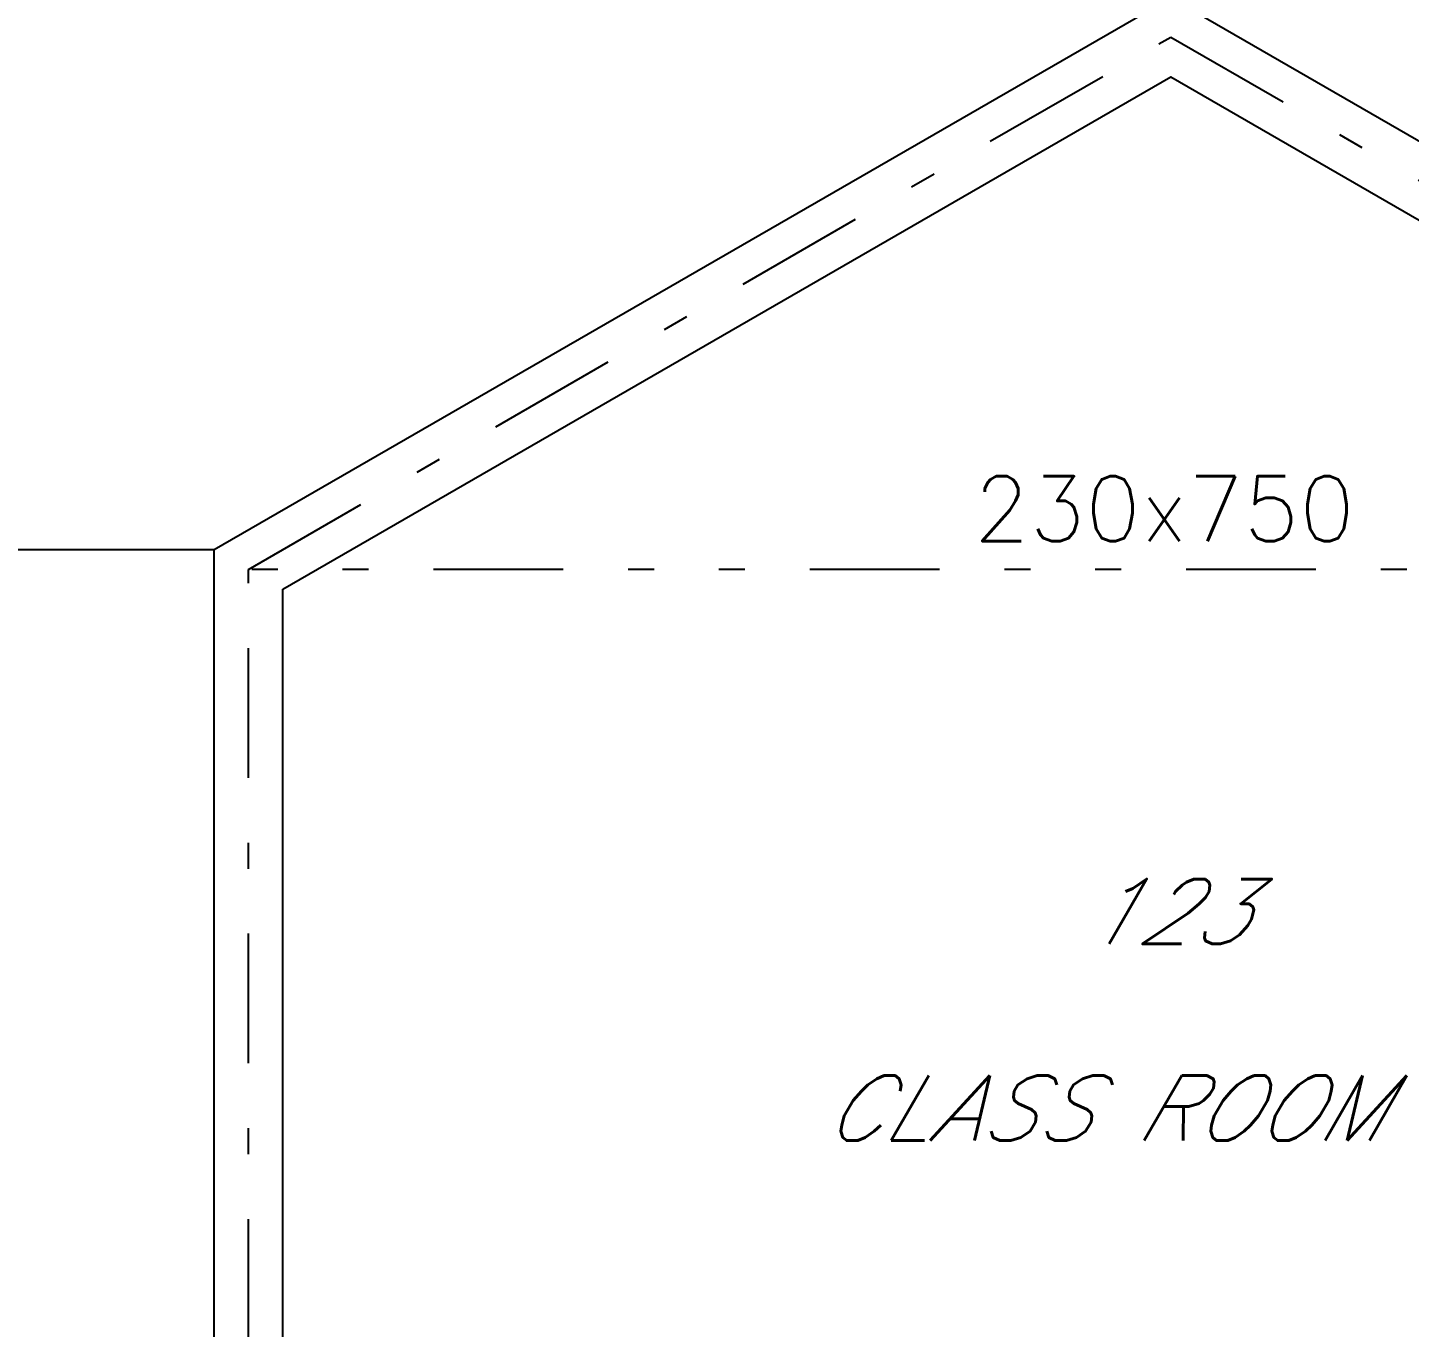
# Model space of a CAD drawing. Extents: x 8365 to 8547, y -347 to -272.
# Drawn here: x 8506.82 to 8512.14, y -336.5 to -331.49 of the extents above; entities that cross this region are included whole.
import ezdxf

# ---------------------------------------------------------------- set-up
doc = ezdxf.new("R2010")
doc.units = 0
doc.linetypes.add('DASHDOT', pattern=[1, 0.5, -0.25, 0, -0.25])
doc.linetypes.add('DIVIDE', pattern=[1.25, 0.5, -0.25, 0, -0.25, 0, -0.25])
doc.layers.add('1', color=7, linetype='CONTINUOUS')
doc.layers.add('2', color=7, linetype='CONTINUOUS')
doc.styles.add('ROMANS', font='ROMANS')

msp = doc.modelspace()

# ---------------------------------------------------------------- linework, layer by layer
at = {"layer": '1', "color": 5, "linetype": 'DIVIDE'}
msp.add_line((8514.6798, -333.5776), (8507.6673, -333.5776), dxfattribs=at)
at = {"layer": '2', "color": 1, "linetype": 'CONTINUOUS'}
for p in [(8503.8848, -333.5012), (8507.5348, -337.7571)]:
    msp.add_line(p, (8507.5348, -333.5012), dxfattribs=at)
for points in [[(8507.5348, -333.5012), (8511.2206, -331.3732), (8514.9064, -333.5012), (8514.9064, -337.6041)], [(8507.7998, -333.6541), (8511.2206, -331.6791), (8514.6414, -333.6541), (8514.6414, -337.6041), (8511.2206, -339.5791)], [(8511.2206, -339.5791), (8507.7998, -337.6041), (8507.7998, -333.6541)]]:
    msp.add_lwpolyline(points, dxfattribs=at)
at = {"layer": '2', "color": 1, "linetype": 'DASHDOT'}
msp.add_lwpolyline([(8511.2206, -339.7321), (8507.6673, -337.6806), (8507.6673, -333.5776), (8511.2206, -331.5262), (8514.7739, -333.5776), (8514.7739, -337.6806)], dxfattribs=at)

# ---------------------------------------------------------------- texts
at = {"layer": '1', "color": 6, "linetype": 'CONTINUOUS', "style": 'ROMANS'}
msp.add_text('230x750', height=0.25, dxfattribs=at).set_placement((8510.4618, -333.4684))
at = {"layer": '1', "color": 7, "linetype": 'CONTINUOUS', "style": 'ROMANS', "oblique": 30}
for s, p in [('123', (8510.8654, -335.0207)), ('CLASS ROOM', (8509.8756, -335.7781))]:
    msp.add_text(s, height=0.25, dxfattribs=at).set_placement(p)

doc.saveas('drawing.dxf')
